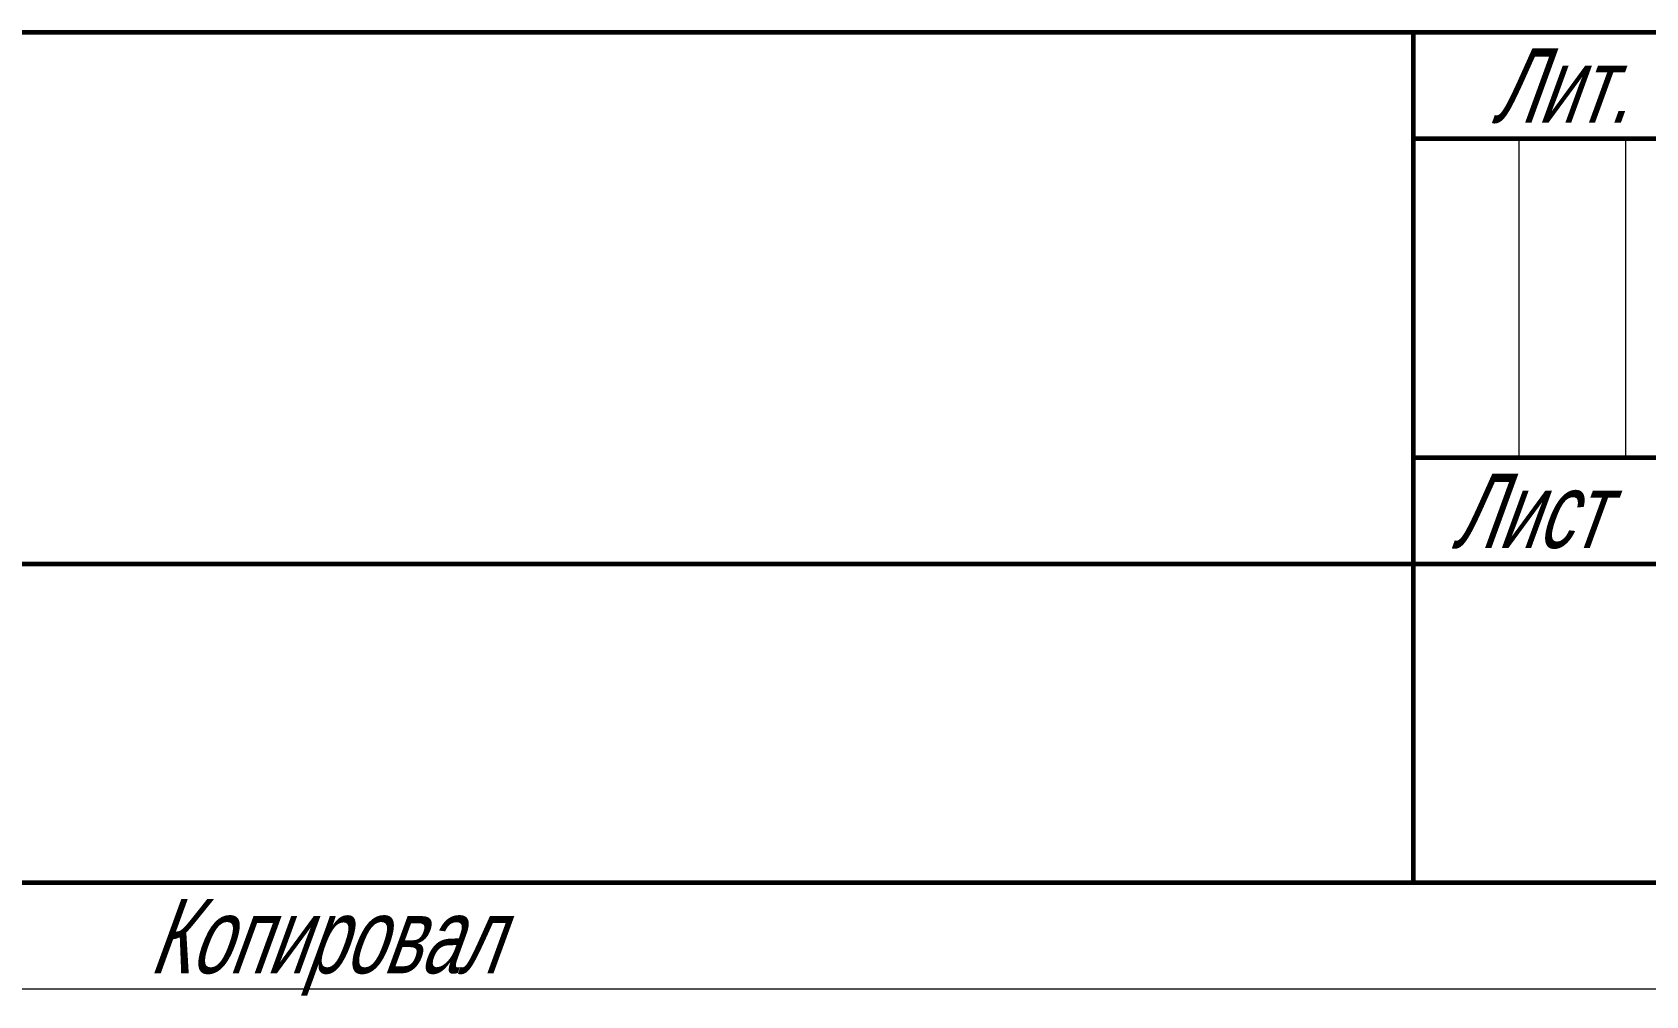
# Model space of a CAD drawing. Extents: x 0 to 297, y 0 to 292.
# Drawn here: x 177 to 252.9, y -0.3 to 45 of the extents above; entities that cross this region are included whole.
import ezdxf

# ---------------------------------------------------------------- set-up
doc = ezdxf.new("R2010")
doc.units = 0
doc.header["$MEASUREMENT"] = 0
doc.linetypes.add('K5LT_BASIC', pattern=[0])
doc.linetypes.add('K5LT_THIN', pattern=[0])
doc.styles.add('K5_TEXTSTYLE', font='win_eskd.shx', dxfattribs={"width": 0.7, "oblique": 15, "bigfont": 'b_eskd.shx'})

# ---------------------------------------------------------------- blocks, each defined once
blk = doc.blocks.new('*S')
at = {"linetype": 'K5LT_BASIC', "lineweight": 60}
for p, q in [((172, 45), (292, 45)), ((242, 5), (242, 45)), ((242, 40), (257, 40)), ((242, 25), (292, 25)), ((172, 20), (242, 20)), ((242, 20), (292, 20)), ((292, 5), (20, 5))]:
    blk.add_line(p, q, dxfattribs=at)
at = {"linetype": 'K5LT_THIN', "lineweight": 18}
for p, q in [((246.965, 25), (246.965, 40)), ((251.982, 25), (251.982, 40)), ((297, 0), (0, 0))]:
    blk.add_line(p, q, dxfattribs=at)
at = {"style": 'K5_TEXTSTYLE', "oblique": 20, "width": 0.7}
for s, p in [('Лит.', (245.664, 40.748)), ('Лист', (243.78, 20.748)), ('Копировал', (182.5, 0.748))]:
    blk.add_text(s, height=3.5, dxfattribs=at).set_placement(p)

msp = doc.modelspace()

# ---------------------------------------------------------------- block references
msp.add_blockref('*S', (0, 0))

doc.saveas('drawing.dxf')
